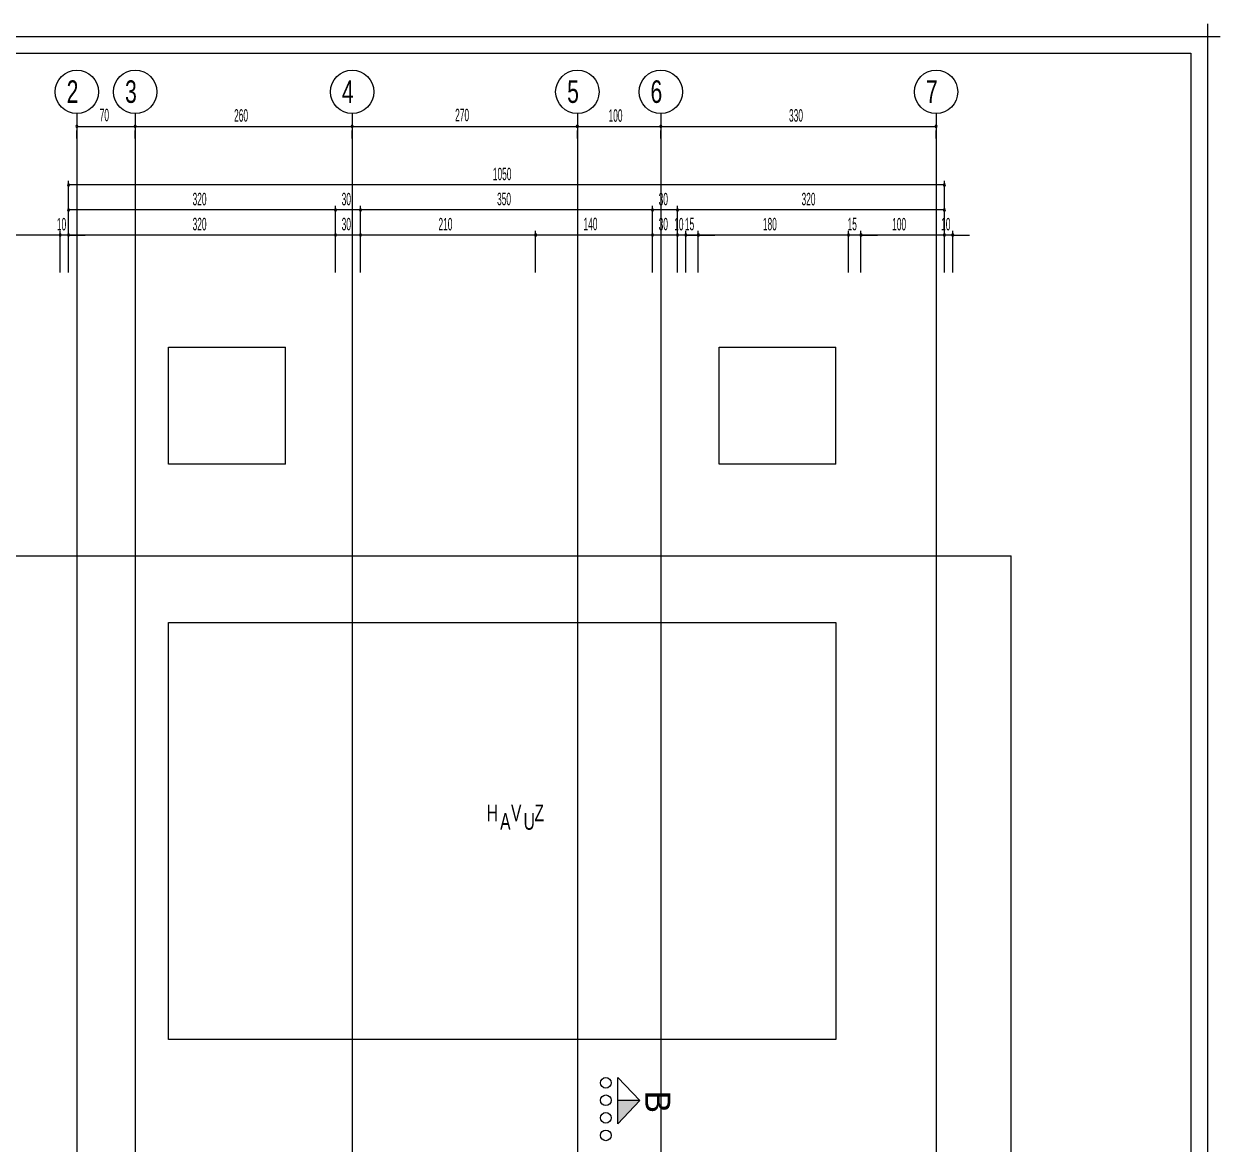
# Model space of a CAD drawing. Extents: x 3907.4 to 3911.57, y -3054.42 to -3053.7.
# Drawn here: x 3908.5858 to 3908.8726, y -3053.9651 to -3053.6965 of the extents above; entities that cross this region are included whole.
import ezdxf
from ezdxf.enums import TextEntityAlignment as Align

# ---------------------------------------------------------------- set-up
doc = ezdxf.new("R2010")
doc.units = 0
doc.header["$LTSCALE"] = 2
doc.header["$MEASUREMENT"] = 0
doc.linetypes.add('ACAD_ISO10W100', pattern=[18, 12, -3, 0, -3])
doc.layers.get('0').update_dxf_attribs({"linetype": 'CONTINUOUS'})
for name, color, linetype in [('AKS', 11, 'CONTINUOUS'), ('MB', 11, 'CONTINUOUS'), ('OLÇÜ', 6, 'CONTINUOUS'), ('TEXT', 11, 'CONTINUOUS')]:
    doc.layers.add(name, color=color, linetype=linetype)
doc.styles.add('İSİM', font='comicbd.ttf')
doc.styles.add('MAHAL', font='stylu.ttf', dxfattribs={"width": 0.7, "height": 20})
doc.styles.add('ÖLÇÜ', font='stylu.ttf', dxfattribs={"width": 0.5})

msp = doc.modelspace()

# ---------------------------------------------------------------- hatches: boundary and pattern name
at = {"layer": 'TEXT'}
msp.add_hatch(color=256, dxfattribs=at).paths.add_polyline_path([(3908.72818, -3053.95471), (3908.72818, -3053.96027), (3908.73342, -3053.95471)])

# ---------------------------------------------------------------- linework, layer by layer
at = {"color": 0, "linetype": 'ByBlock'}
for centre, start, end in [((3908.59847, -3053.72105), 0, 180), ((3908.59847, -3053.72105), 180, 0), ((3908.61247, -3053.72105), 0, 180), ((3908.61247, -3053.72105), 0, 180), ((3908.61247, -3053.72105), 180, 0), ((3908.61247, -3053.72105), 180, 0), ((3908.66447, -3053.72105), 0, 180), ((3908.66447, -3053.72105), 0, 180), ((3908.66447, -3053.72105), 180, 0), ((3908.66447, -3053.72105), 180, 0), ((3908.71847, -3053.72105), 0, 180), ((3908.71847, -3053.72105), 0, 180), ((3908.71847, -3053.72105), 180, 0), ((3908.71847, -3053.72105), 180, 0), ((3908.73847, -3053.72105), 0, 180), ((3908.73847, -3053.72105), 0, 180), ((3908.73847, -3053.72105), 180, 0), ((3908.73847, -3053.72105), 180, 0), ((3908.80447, -3053.72105), 0, 180), ((3908.80447, -3053.72105), 180, 0), ((3908.59647, -3053.73511), 0, 180), ((3908.59647, -3053.73511), 180, 0), ((3908.80647, -3053.73511), 0, 180), ((3908.80647, -3053.73511), 180, 0), ((3908.59647, -3053.74111), 0, 180), ((3908.59647, -3053.74111), 180, 0), ((3908.66047, -3053.74111), 0, 180), ((3908.66047, -3053.74111), 0, 180), ((3908.66047, -3053.74111), 180, 0), ((3908.66047, -3053.74111), 180, 0), ((3908.66647, -3053.74111), 0, 180), ((3908.66647, -3053.74111), 0, 180), ((3908.66647, -3053.74111), 180, 0), ((3908.66647, -3053.74111), 180, 0), ((3908.73647, -3053.74111), 0, 180), ((3908.73647, -3053.74111), 0, 180), ((3908.73647, -3053.74111), 180, 0), ((3908.73647, -3053.74111), 180, 0), ((3908.74247, -3053.74111), 0, 180), ((3908.74247, -3053.74111), 0, 180), ((3908.74247, -3053.74111), 180, 0), ((3908.74247, -3053.74111), 180, 0), ((3908.80647, -3053.74111), 0, 180), ((3908.80647, -3053.74111), 180, 0), ((3908.59447, -3053.74711), 0, 180), ((3908.59447, -3053.74711), 0, 180), ((3908.59447, -3053.74711), 180, 0), ((3908.59447, -3053.74711), 180, 0), ((3908.59647, -3053.74711), 0, 180), ((3908.59647, -3053.74711), 0, 180), ((3908.59647, -3053.74711), 180, 0), ((3908.59647, -3053.74711), 180, 0), ((3908.66047, -3053.74711), 0, 180), ((3908.66047, -3053.74711), 0, 180), ((3908.66047, -3053.74711), 180, 0), ((3908.66047, -3053.74711), 180, 0), ((3908.66647, -3053.74711), 0, 180), ((3908.66647, -3053.74711), 0, 180), ((3908.66647, -3053.74711), 180, 0), ((3908.66647, -3053.74711), 180, 0), ((3908.70847, -3053.74711), 0, 180), ((3908.70847, -3053.74711), 0, 180), ((3908.70847, -3053.74711), 180, 0), ((3908.70847, -3053.74711), 180, 0), ((3908.73647, -3053.74711), 0, 180), ((3908.73647, -3053.74711), 0, 180), ((3908.73647, -3053.74711), 180, 0), ((3908.73647, -3053.74711), 180, 0), ((3908.74247, -3053.74711), 0, 180), ((3908.74247, -3053.74711), 0, 180), ((3908.74247, -3053.74711), 180, 0), ((3908.74247, -3053.74711), 180, 0), ((3908.74447, -3053.74711), 0, 180), ((3908.74447, -3053.74711), 0, 180), ((3908.74447, -3053.74711), 180, 0), ((3908.74447, -3053.74711), 180, 0), ((3908.74747, -3053.74711), 0, 180), ((3908.74747, -3053.74711), 0, 180), ((3908.74747, -3053.74711), 180, 0), ((3908.74747, -3053.74711), 180, 0), ((3908.78347, -3053.74711), 0, 180), ((3908.78347, -3053.74711), 0, 180), ((3908.78347, -3053.74711), 180, 0), ((3908.78347, -3053.74711), 180, 0), ((3908.78647, -3053.74711), 0, 180), ((3908.78647, -3053.74711), 0, 180), ((3908.78647, -3053.74711), 180, 0), ((3908.78647, -3053.74711), 180, 0), ((3908.80647, -3053.74711), 0, 180), ((3908.80647, -3053.74711), 0, 180), ((3908.80647, -3053.74711), 180, 0), ((3908.80647, -3053.74711), 180, 0), ((3908.80847, -3053.74711), 0, 180), ((3908.80847, -3053.74711), 180, 0)]:
    msp.add_arc(centre, 0.00025, start, end, dxfattribs=at)
at = {"layer": 'AKS', "linetype": 'ACAD_ISO10W100'}
for p, q in [((3908.59847, -3053.71797), (3908.59847, -3054.16603)), ((3908.61247, -3053.71797), (3908.61247, -3054.27603)), ((3908.66447, -3053.71797), (3908.66447, -3053.98803)), ((3908.71847, -3053.71797), (3908.71847, -3054.24203)), ((3908.73847, -3053.71797), (3908.73847, -3053.98803)), ((3908.80447, -3053.71797), (3908.80447, -3054.24203))]:
    msp.add_line(p, q, dxfattribs=at)
at = {"layer": 'AKS', "color": 6}
for p, q in [((3908.59847, -3053.72105), (3908.61247, -3053.72105)), ((3908.59847, -3053.72397), (3908.59847, -3053.72205)), ((3908.61247, -3053.72105), (3908.66447, -3053.72105)), ((3908.61247, -3053.72397), (3908.61247, -3053.72205)), ((3908.61247, -3053.72397), (3908.61247, -3053.72205)), ((3908.66447, -3053.72105), (3908.71847, -3053.72105)), ((3908.66447, -3053.72397), (3908.66447, -3053.72205)), ((3908.66447, -3053.72397), (3908.66447, -3053.72205)), ((3908.71847, -3053.72105), (3908.73847, -3053.72105)), ((3908.71847, -3053.72397), (3908.71847, -3053.72205)), ((3908.71847, -3053.72397), (3908.71847, -3053.72205)), ((3908.73847, -3053.72105), (3908.80447, -3053.72105)), ((3908.73847, -3053.72397), (3908.73847, -3053.72205)), ((3908.73847, -3053.72397), (3908.73847, -3053.72205)), ((3908.80447, -3053.72397), (3908.80447, -3053.72205))]:
    msp.add_line(p, q, dxfattribs=at)
at = {"layer": 'AKS'}
for centre in [(3908.59847, -3053.71277), (3908.61247, -3053.71277), (3908.66447, -3053.71277), (3908.71847, -3053.71277), (3908.73847, -3053.71277), (3908.80447, -3053.71277)]:
    msp.add_circle(centre, 0.0052, dxfattribs=at)
at = {"layer": 'MB', "color": 2}
for p, q in [((3908.62047, -3053.77403), (3908.64847, -3053.77403)), ((3908.62047, -3053.80203), (3908.62047, -3053.77403)), ((3908.62047, -3053.77403), (3908.64847, -3053.77403)), ((3908.64847, -3053.80203), (3908.64847, -3053.77403)), ((3908.75247, -3053.77403), (3908.78047, -3053.77403)), ((3908.75247, -3053.80203), (3908.75247, -3053.77403)), ((3908.75247, -3053.77403), (3908.78047, -3053.77403)), ((3908.78047, -3053.80203), (3908.78047, -3053.77403)), ((3908.64847, -3053.80203), (3908.62047, -3053.80203)), ((3908.78047, -3053.80203), (3908.75247, -3053.80203)), ((3908.57047, -3053.82403), (3908.82247, -3053.82403)), ((3908.82247, -3054.26003), (3908.82247, -3053.82403)), ((3908.62047, -3053.84003), (3908.78047, -3053.84003)), ((3908.62047, -3053.94003), (3908.62047, -3053.84003)), ((3908.78047, -3053.84003), (3908.78047, -3053.94003)), ((3908.78047, -3053.94003), (3908.62047, -3053.94003))]:
    msp.add_line(p, q, dxfattribs=at)
at = {"layer": 'OLÇÜ', "color": 6}
for p, q in [((3908.59647, -3053.74411), (3908.59647, -3053.73411)), ((3908.80647, -3053.73511), (3908.59647, -3053.73511)), ((3908.80647, -3053.74511), (3908.80647, -3053.73411)), ((3908.59647, -3053.75011), (3908.59647, -3053.74011)), ((3908.66047, -3053.74111), (3908.59647, -3053.74111)), ((3908.66047, -3053.75011), (3908.66047, -3053.74011)), ((3908.66047, -3053.75011), (3908.66047, -3053.74011)), ((3908.66647, -3053.74111), (3908.66047, -3053.74111)), ((3908.66647, -3053.75011), (3908.66647, -3053.74011)), ((3908.66647, -3053.75011), (3908.66647, -3053.74011)), ((3908.73647, -3053.74111), (3908.66647, -3053.74111)), ((3908.73647, -3053.75011), (3908.73647, -3053.74011)), ((3908.73647, -3053.75011), (3908.73647, -3053.74011)), ((3908.74247, -3053.74111), (3908.73647, -3053.74111)), ((3908.74247, -3053.75011), (3908.74247, -3053.74011)), ((3908.74247, -3053.75011), (3908.74247, -3053.74011)), ((3908.80647, -3053.74111), (3908.74247, -3053.74111)), ((3908.80647, -3053.75011), (3908.80647, -3053.74011)), ((3908.59447, -3053.74711), (3908.48647, -3053.74711)), ((3908.59447, -3053.74711), (3908.59047, -3053.74711)), ((3908.59447, -3053.75611), (3908.59447, -3053.74611)), ((3908.59447, -3053.75611), (3908.59447, -3053.74611)), ((3908.59647, -3053.74711), (3908.59447, -3053.74711)), ((3908.59647, -3053.75611), (3908.59647, -3053.74611)), ((3908.59647, -3053.75611), (3908.59647, -3053.74611)), ((3908.66047, -3053.74711), (3908.59647, -3053.74711)), ((3908.59647, -3053.74711), (3908.60047, -3053.74711)), ((3908.66047, -3053.75611), (3908.66047, -3053.74611)), ((3908.66047, -3053.75611), (3908.66047, -3053.74611)), ((3908.66647, -3053.74711), (3908.66047, -3053.74711)), ((3908.66647, -3053.75611), (3908.66647, -3053.74611)), ((3908.66647, -3053.75611), (3908.66647, -3053.74611)), ((3908.70847, -3053.74711), (3908.66647, -3053.74711)), ((3908.70847, -3053.75611), (3908.70847, -3053.74611)), ((3908.70847, -3053.75611), (3908.70847, -3053.74611)), ((3908.73647, -3053.74711), (3908.70847, -3053.74711)), ((3908.73647, -3053.75611), (3908.73647, -3053.74611)), ((3908.73647, -3053.75611), (3908.73647, -3053.74611)), ((3908.74247, -3053.74711), (3908.73647, -3053.74711)), ((3908.74247, -3053.74711), (3908.73847, -3053.74711)), ((3908.74447, -3053.74711), (3908.74047, -3053.74711)), ((3908.74247, -3053.75611), (3908.74247, -3053.74611)), ((3908.74247, -3053.75611), (3908.74247, -3053.74611)), ((3908.74447, -3053.74711), (3908.74247, -3053.74711)), ((3908.74447, -3053.75611), (3908.74447, -3053.74611)), ((3908.74447, -3053.75611), (3908.74447, -3053.74611)), ((3908.74747, -3053.74711), (3908.74447, -3053.74711)), ((3908.74447, -3053.74711), (3908.74847, -3053.74711)), ((3908.74747, -3053.75611), (3908.74747, -3053.74611)), ((3908.74747, -3053.75611), (3908.74747, -3053.74611)), ((3908.78347, -3053.74711), (3908.74747, -3053.74711)), ((3908.74747, -3053.74711), (3908.75147, -3053.74711)), ((3908.78347, -3053.74711), (3908.77947, -3053.74711)), ((3908.78347, -3053.75611), (3908.78347, -3053.74611)), ((3908.78347, -3053.75611), (3908.78347, -3053.74611)), ((3908.78647, -3053.74711), (3908.78347, -3053.74711)), ((3908.78647, -3053.75611), (3908.78647, -3053.74611)), ((3908.78647, -3053.75611), (3908.78647, -3053.74611)), ((3908.80647, -3053.74711), (3908.78647, -3053.74711)), ((3908.78647, -3053.74711), (3908.79047, -3053.74711)), ((3908.80647, -3053.74711), (3908.80247, -3053.74711)), ((3908.80647, -3053.75611), (3908.80647, -3053.74611)), ((3908.80647, -3053.75611), (3908.80647, -3053.74611)), ((3908.80847, -3053.74711), (3908.80647, -3053.74711)), ((3908.80847, -3053.75611), (3908.80847, -3053.74611)), ((3908.80847, -3053.74711), (3908.81247, -3053.74711))]:
    msp.add_line(p, q, dxfattribs=at)
at = {"layer": 'TEXT', "color": 30}
for p, q in [((3908.86957, -3053.69648), (3908.86957, -3054.41968)), ((3908.40409, -3053.69948), (3908.87257, -3053.69948))]:
    msp.add_line(p, q, dxfattribs=at)
at = {"layer": 'TEXT', "color": 5, "ltscale": 50}
for p, q in [((3908.41109, -3053.70348), (3908.86557, -3053.70348)), ((3908.86557, -3053.70348), (3908.86557, -3054.41268))]:
    msp.add_line(p, q, dxfattribs=at)
at = {"layer": 'TEXT'}
for p, q in [((3908.72818, -3053.96027), (3908.72818, -3053.94916)), ((3908.72818, -3053.94916), (3908.73342, -3053.95471)), ((3908.73342, -3053.95471), (3908.72818, -3053.96027)), ((3908.73342, -3053.95471), (3908.72818, -3053.95471))]:
    msp.add_line(p, q, dxfattribs=at)
for centre in [(3908.7253, -3053.95044), (3908.7253, -3053.95464), (3908.7253, -3053.95884), (3908.7253, -3053.96304)]:
    msp.add_circle(centre, 0.00128, dxfattribs=at)

# ---------------------------------------------------------------- texts
at = {"layer": 'AKS', "style": 'MAHAL', "width": 0.7}
for s, p in [('2', (3908.59603, -3053.71542)), ('3', (3908.61003, -3053.71542)), ('4', (3908.66203, -3053.71542)), ('5', (3908.71603, -3053.71542)), ('6', (3908.73601, -3053.71542)), ('7', (3908.80203, -3053.71542))]:
    msp.add_text(s, height=0.0054, dxfattribs=at).set_placement(p)
at = {"layer": 'AKS', "color": 62, "style": 'ÖLÇÜ', "width": 0.5}
for s, p in [('70', (3908.60395, -3053.71983)), ('260', (3908.63617, -3053.71993)), ('270', (3908.68917, -3053.71983)), ('100', (3908.72595, -3053.71996)), ('330', (3908.76922, -3053.71993))]:
    msp.add_text(s, height=0.003, dxfattribs=at).set_placement(p)
at = {"layer": 'OLÇÜ', "color": 62, "style": 'ÖLÇÜ', "width": 0.5}
for s, p in [('1050', (3908.69821, -3053.73397)), ('320', (3908.62622, -3053.73999)), ('30', (3908.66196, -3053.73999)), ('350', (3908.69922, -3053.73997)), ('30', (3908.73796, -3053.73999)), ('320', (3908.77222, -3053.73999)), ('10', (3908.59369, -3053.74601)), ('320', (3908.62622, -3053.74599)), ('30', (3908.66196, -3053.74599)), ('210', (3908.68517, -3053.74601)), ('140', (3908.71995, -3053.74596)), ('30', (3908.73796, -3053.74599)), ('10', (3908.74169, -3053.74601)), ('15', (3908.74426, -3053.74598)), ('180', (3908.76295, -3053.74599)), ('15', (3908.78326, -3053.74598)), ('100', (3908.79395, -3053.74601)), ('10', (3908.80569, -3053.74601))]:
    msp.add_text(s, height=0.003, dxfattribs=at).set_placement(p)
at = {"layer": 'TEXT', "style": 'MAHAL', "width": 0.7}
for s, p in [('H   V   Z', (3908.69674, -3053.8877)), (' A   U ', (3908.69892, -3053.88975))]:
    msp.add_text(s, height=0.004, dxfattribs=at).set_placement(p)
at = {"layer": 'TEXT', "style": 'İSİM'}
msp.add_attdef('B', text='A', height=0.006, rotation=270, dxfattribs=at).set_placement((3908.73477, -3053.955), align=Align.CENTER)

doc.saveas('drawing.dxf')
